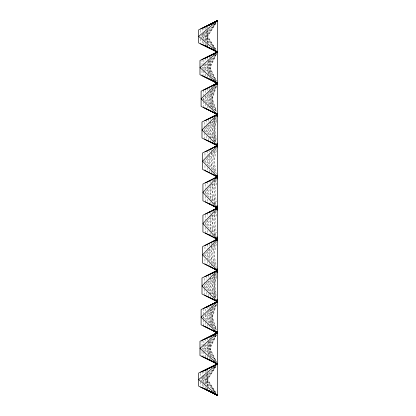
<?xml version="1.0" encoding="UTF-8"?>
<svg xmlns="http://www.w3.org/2000/svg" width="416" height="416" viewBox="0 0 416 416"><rect width="100%" height="100%" fill="white"/><g stroke="black" fill="none" stroke-linecap="round" stroke-linejoin="round"><path stroke-width="0.31" stroke-dasharray="2.08 1.56" d="M216.362 120.64L214.864 130L216.362 139.36M216.362 183.04L214.864 192.4L216.362 201.76M216.362 214.24L214.864 223.6L216.362 232.96M216.362 276.64L214.864 286L216.362 295.36M216.278 119.392L213.985 130L216.278 140.608M216.278 150.592L213.985 161.2L216.278 171.808M216.278 244.192L213.985 254.8L216.278 265.408M216.278 275.392L213.985 286L216.278 296.608M216.237 86.798L212.493 98.8L216.237 110.802M216.237 117.998L212.493 130L216.237 142.002M216.237 180.398L212.493 192.4L216.237 204.402M216.237 211.598L212.493 223.6L216.237 235.602M216.237 273.998L212.493 286L216.237 298.002M216.237 305.198L212.493 317.2L216.237 329.202M216.299 86.2L211.838 98.8L216.299 111.4M216.299 148.6L211.838 161.2L216.299 173.8M216.299 242.2L211.838 254.8L216.299 267.4M216.299 304.6L211.838 317.2L216.299 329.8M216.367 85.509L210.652 98.8L216.367 112.091M216.367 116.709L210.652 130L216.117 142.709M216.367 272.709L210.652 286L216.117 298.709M216.367 303.909L210.652 317.2L216.367 330.491M216.284 54.309L210.111 67.6L216.284 80.891M216.018 179.691L210.111 192.4L216.018 205.109M216.018 210.891L210.111 223.6L216.018 236.309M216.284 335.109L210.111 348.4L216.284 361.691M216.211 54.309L209.591 67.6L216.211 80.891M216.211 147.909L209.591 161.2L215.92 173.909M216.211 241.509L209.591 254.8L215.92 267.509M216.211 335.109L209.591 348.4L216.211 361.691M215.587 86.544L209.097 98.8L216.18 112.169M215.587 304.944L209.097 317.2L216.18 330.569M216.112 54.231L208.619 67.6L216.112 80.969M215.488 117.744L208.619 130L215.488 142.256M215.488 273.744L208.619 286L215.488 298.256M216.112 335.031L208.619 348.4L216.112 361.769M216.029 22.953L207.719 36.4L216.029 49.847M215.03 180.565L207.719 192.4L215.03 204.235M215.03 211.765L207.719 223.6L215.03 235.435M216.029 366.153L207.719 379.6L216.029 393.047M215.623 23.488L207.293 36.4L215.623 49.312M215.623 54.688L207.293 67.6L215.623 80.512M214.583 87.506L207.293 98.8L214.583 110.094M214.583 149.906L207.293 161.2L214.583 172.494M214.583 243.506L207.293 254.8L214.583 266.094M214.583 305.906L207.293 317.2L214.583 328.494M215.623 335.488L207.293 348.4L215.623 361.312M215.623 366.688L207.293 379.6L215.623 392.512M215.545 23.4L206.471 36.4L215.545 49.4M214.458 118.56L206.471 130L214.458 141.44M214.458 274.56L206.471 286L214.458 297.44M215.545 366.6L206.471 379.6L215.545 392.6M215.025 55.12L205.696 67.6L215.025 80.08M215.025 335.92L205.696 348.4L215.025 360.88M215.03 23.821L205.322 36.4L215.03 48.979M213.476 88.234L205.322 98.8L213.476 109.366M211.926 183.846L205.322 192.4L210.371 198.942M211.926 215.046L205.322 223.6L210.371 230.142M213.476 306.634L205.322 317.2L213.476 327.766M215.03 367.021L205.322 379.6L215.03 392.179M209.357 155.662L204.958 161.2L209.357 166.738M210.959 153.65L212.16 152.142M209.357 249.262L204.958 254.8L209.357 260.338M210.959 247.25L212.16 245.742M210.808 122.2L204.256 130L210.808 137.8M210.808 278.2L204.256 286L210.808 293.8M214.417 24.211L203.913 36.4L214.417 48.589M211.895 58.339L203.913 67.6L211.895 76.861M211.895 339.139L203.913 348.4L211.895 357.661M214.417 367.411L203.913 379.6L214.417 391.789M203.247 107.349L203.247 98.8L208.806 92.654M203.247 325.749L203.247 317.2L208.806 311.054M209.83 28.6L202.301 36.4L209.83 44.2M209.83 371.8L202.301 379.6L209.83 387.4M205.156 64.386L201.994 67.6L205.156 70.814M207.87 61.636L208.77 60.715M205.156 345.186L201.994 348.4L205.156 351.614M207.87 342.436L208.77 341.515M202.868 34.232L200.528 36.4L202.868 38.568M203.336 33.8L205.67 31.632M202.868 377.432L200.528 379.6L202.868 381.768M203.336 377L205.67 374.832M203.336 39L205.67 41.168M203.336 382.2L205.67 384.368M207.87 73.564L208.77 74.485M207.87 354.364L208.77 355.285M203.247 98.8L208.806 104.946M203.247 317.2L208.806 323.346M210.761 199.446L211.926 200.954M210.761 230.646L211.926 232.154M214.864 117.723L214.864 143.572M214.864 180.123L214.864 205.972M214.864 211.323L214.864 237.172M214.864 273.723L214.864 299.572M213.985 119.319L213.985 140.681M213.985 150.519L213.985 171.881M213.985 244.119L213.985 265.481M213.985 275.319L213.985 296.681M212.493 88.764L212.493 108.836M212.493 121.217L212.493 138.783M212.493 179.852L212.493 181.106M212.493 183.617L212.493 201.183M212.493 203.694L212.493 204.948M212.493 211.052L212.493 212.306M212.493 214.817L212.493 232.383M212.493 234.894L212.493 236.148M212.493 277.217L212.493 294.783M212.493 307.164L212.493 327.236M211.838 86.538L211.838 108.482M211.838 148.938L211.838 173.462M211.838 242.538L211.838 267.062M211.838 304.938L211.838 326.882M210.652 90.761L210.652 106.839M210.652 118.248L210.652 119.486M210.652 121.961L210.652 138.039M210.652 140.514L210.652 141.752M210.652 274.248L210.652 275.486M210.652 277.961L210.652 294.039M210.652 296.514L210.652 297.752M210.652 309.161L210.652 325.239M210.111 56.087L210.111 79.113M210.111 180.887L210.111 182.806M210.111 185.364L210.111 199.436M210.111 201.994L210.111 203.913M210.111 212.087L210.111 214.006M210.111 216.564L210.111 230.636M210.111 233.194L210.111 235.113M210.111 336.887L210.111 359.913M209.591 56.311L209.591 57.564M209.591 60.07L209.591 75.13M209.591 77.636L209.591 78.889M209.591 149.911L209.591 152.417M209.591 154.929L209.591 167.471M209.591 169.983L209.591 172.489M209.591 243.511L209.591 246.017M209.591 248.529L209.591 261.071M209.591 263.583L209.591 266.089M209.591 337.111L209.591 338.364M209.591 340.87L209.591 355.93M209.591 358.436L209.591 359.689M209.097 87.724L209.097 109.876M209.097 306.124L209.097 328.276M208.619 60.564L208.619 74.636M208.619 119.132L208.619 121.685M208.619 124.883L208.619 135.117M208.619 138.315L208.619 140.868M208.619 275.132L208.619 277.685M208.619 280.883L208.619 291.117M208.619 294.315L208.619 296.868M208.619 341.364L208.619 355.436M207.719 30.233L207.719 42.567M207.719 45.032L207.719 46.878M207.719 181.922L207.719 185.619M207.719 188.703L207.719 196.097M207.719 199.181L207.719 202.878M207.719 213.122L207.719 216.819M207.719 219.903L207.719 227.297M207.719 230.381L207.719 234.078M207.719 373.433L207.719 385.767M207.719 388.232L207.719 390.078M207.293 26.104L207.293 46.696M207.293 57.304L207.293 59.878M207.293 62.452L207.293 72.748M207.293 75.322L207.293 77.896M207.293 88.504L207.293 91.723M207.293 94.942L207.293 102.658M207.293 105.877L207.293 109.096M207.293 150.904L207.293 154.768M207.293 157.342L207.293 165.058M207.293 167.632L207.293 171.496M207.293 244.504L207.293 248.368M207.293 250.942L207.293 258.658M207.293 261.232L207.293 265.096M207.293 306.904L207.293 310.123M207.293 313.342L207.293 321.058M207.293 324.277L207.293 327.496M207.293 338.104L207.293 340.678M207.293 343.252L207.293 353.548M207.293 356.122L207.293 358.696M207.293 369.304L207.293 389.896M206.471 26.458L206.471 28.324M206.471 30.81L206.471 41.99M206.471 44.476L206.471 46.342M206.471 120.058L206.471 123.786M206.471 126.272L206.471 133.728M206.471 136.214L206.471 139.942M206.471 276.058L206.471 279.786M206.471 282.272L206.471 289.728M206.471 292.214L206.471 295.942M206.471 369.658L206.471 371.524M206.471 374.01L206.471 385.19M206.471 387.676L206.471 389.542M205.696 57.996L205.696 61.199M205.696 63.757L205.696 71.443M205.696 74.001L205.696 77.204M205.696 338.796L205.696 341.999M205.696 344.557L205.696 352.243M205.696 354.801L205.696 358.004M205.322 28.215L205.322 29.474M205.322 31.99L205.322 40.81M205.322 43.326L205.322 45.843M205.322 90.615L205.322 93.761M205.322 96.283L205.322 101.317M205.322 103.839L205.322 108.243M205.322 184.215L205.322 188.625M205.322 191.142L205.322 193.658M205.322 196.175L205.322 201.843M205.322 215.415L205.322 219.825M205.322 222.342L205.322 224.858M205.322 227.375L205.322 233.043M205.322 309.015L205.322 312.161M205.322 314.683L205.322 319.717M205.322 322.239L205.322 326.643M205.322 371.415L205.322 372.674M205.322 375.19L205.322 384.01M205.322 386.526L205.322 389.043M204.958 153.15L204.958 156.868M204.958 159.962L204.958 162.438M204.958 165.532L204.958 170.487M204.958 246.75L204.958 250.468M204.958 253.562L204.958 256.038M204.958 259.132L204.958 264.087M204.256 122.304L204.256 138.98M204.256 278.304L204.256 294.98M203.913 27.565L203.913 30.722M203.913 33.244L203.913 39.556M203.913 42.078L203.913 45.235M203.913 60.029L203.913 76.435M203.913 340.829L203.913 357.235M203.913 370.765L203.913 373.922M203.913 376.444L203.913 382.756M203.913 385.278L203.913 388.435M203.247 90.251L203.247 95.748M203.247 308.651L203.247 314.148M202.301 28.267L202.301 32.022M202.301 34.523L202.301 38.277M202.301 40.778L202.301 44.533M202.301 371.467L202.301 375.222M202.301 377.723L202.301 381.477M202.301 383.978L202.301 387.733M201.994 59.597L201.994 64.522M201.994 70.678L201.994 75.603M201.994 340.397L201.994 345.322M201.994 351.478L201.994 356.403M200.528 30.259L200.528 33.946M200.528 38.854L200.528 42.541M200.528 373.459L200.528 377.146M200.528 382.054L200.528 385.741"/><path stroke-width="0.62" d="M216.96 116.896L217.36 114.4L216.986 113.199M216.96 179.296L217.36 176.8L216.954 174.928M216.96 210.496L217.36 208L216.96 205.504M216.96 272.896L217.36 270.4L216.954 268.528M216.954 116.272L217.36 114.4L216.934 113.199M216.954 147.472L217.36 145.6L216.96 143.104M216.954 241.072L217.36 239.2L216.96 236.704M216.954 272.272L217.36 270.4L216.934 269.199M216.986 84.401L217.36 83.2L216.824 82.046M216.986 115.601L217.36 114.4L216.861 113.246M216.986 178.001L217.36 176.8L216.934 175.599M216.986 209.201L217.36 208L216.986 206.799M216.986 271.601L217.36 270.4L202.608 254.8L217.36 239.2L216.986 237.999M216.986 302.801L217.36 301.6L216.96 299.104M216.934 84.401L217.36 83.2L199.971 67.6L217.36 52L198.64 36.4L217.36 20.8L217.36 395.2L198.64 386.152L198.64 373.048L217.36 364L216.824 362.846M216.934 146.801L217.36 145.6L216.954 143.728M216.934 240.401L217.36 239.2L216.824 238.046M216.934 302.801L217.36 301.6L216.954 299.728M216.861 84.354L217.36 83.2L214.016 81.312M216.861 115.554L217.36 114.4L201.1 98.8L217.36 83.2L214.032 81.354M216.861 271.554L217.36 270.4L216.398 269.714M216.861 302.754L217.36 301.6L216.986 300.399M216.824 53.154L217.36 52L212.254 49.291M216.824 177.954L217.36 176.8L202.608 161.2L217.36 145.6L216.986 144.399M216.824 209.154L217.36 208L216.824 206.846M216.824 333.954L217.36 332.8L216.986 331.599M216.398 176.114L217.36 176.8L202.925 192.4L217.36 208L202.925 223.6L217.36 239.2L216.398 239.886M215.738 113.381L217.36 114.4L201.994 130L217.36 145.6L216.398 146.286M216.861 300.446L217.36 301.6L201.1 317.2L217.36 332.8L199.971 348.4L217.36 364L198.64 379.6L217.36 395.2L200.528 386.968M215.862 115.617L217.36 114.4L215.706 113.402M215.862 178.017L217.36 176.8L215.706 175.802M215.862 209.217L217.36 208L215.862 206.783M215.862 271.617L217.36 270.4L215.706 269.402M216.398 115.086L217.36 114.4L214.006 112.476M216.398 271.086L217.36 270.4L214.032 268.554M215.738 84.219L217.36 83.2L210.803 79.654M215.738 115.419L217.36 114.4L212.399 111.686M215.738 177.819L217.36 176.8L214.032 174.954M215.738 209.019L217.36 208L215.738 206.981M215.738 271.419L217.36 270.4L210.647 266.864M215.738 302.619L217.36 301.6L201.994 286L217.36 270.4L204.958 264.087M215.706 84.198L217.36 83.2L210.647 79.664M215.706 146.598L217.36 145.6L216.861 144.446M215.706 240.198L217.36 239.2L215.862 237.983M215.706 302.598L217.36 301.6L215.862 300.383M214.006 85.124L217.36 83.2L205.696 77.204M214.006 116.324L217.36 114.4L210.647 110.864M214.006 272.324L217.36 270.4L202.608 263.068L202.608 246.532L217.36 239.2L215.738 238.181M214.006 303.524L217.36 301.6L216.398 300.914M214.016 53.888L217.36 52L210.647 48.464M214.016 178.688L217.36 176.8L210.647 173.264M214.016 209.888L217.36 208L214.016 206.112M214.016 334.688L217.36 332.8L216.934 331.599M214.032 53.846L217.36 52L208.192 47.237M214.032 147.446L217.36 145.6L215.862 144.383M214.032 241.046L217.36 239.2L214.016 237.312M214.032 334.646L217.36 332.8L216.861 331.646M212.399 85.914L217.36 83.2L203.913 76.435M212.399 304.314L217.36 301.6L215.738 300.581M210.803 55.546L217.36 52L205.322 45.843M210.803 117.946L217.36 114.4L205.322 108.243M210.803 273.946L217.36 270.4L201.994 277.997L201.994 294.003L217.36 301.6L210.647 305.136M210.803 336.346L217.36 332.8L215.738 331.781M208.286 25.62L211.12 24.112M212.254 23.509L217.36 20.8L198.64 29.848L198.64 42.952L217.36 52L210.647 55.536M208.286 181.62L211.12 180.112M212.254 179.509L217.36 176.8L204.958 170.487M208.286 212.82L211.12 211.312M212.254 210.709L217.36 208L212.254 205.291M208.286 368.82L211.12 367.312M212.254 366.709L217.36 364L214.016 362.112M210.647 24.336L217.36 20.8L200.528 29.032M210.647 86.736L217.36 83.2L201.994 75.603M210.647 149.136L217.36 145.6L216.398 144.914M210.647 242.736L217.36 239.2L212.254 236.491M210.647 336.336L217.36 332.8L215.706 331.802M210.647 367.536L217.36 364L214.032 362.154M208.192 25.563L217.36 20.8L202.878 27.976M208.192 119.163L217.36 114.4L203.247 107.349M208.192 275.163L217.36 270.4L204.823 276.728M208.192 368.763L217.36 364L210.803 360.454M205.696 57.996L217.36 52L204.474 45.516M205.696 338.796L217.36 332.8L214.006 330.876M205.322 26.957L217.36 20.8L204.474 27.284M205.322 89.357L217.36 83.2L199.971 74.729L199.971 60.471L217.36 52L205.197 45.968M205.322 182.957L217.36 176.8L202.608 169.468L202.608 152.932L217.36 145.6L215.738 144.581M205.322 214.157L217.36 208L205.322 201.843M205.322 307.757L217.36 301.6L214.006 299.676M205.322 370.157L217.36 364L210.647 360.464M204.958 151.913L217.36 145.6L214.006 143.676M204.958 245.513L217.36 239.2L205.322 233.043M203.913 58.765L217.36 52L200.528 43.768M204.823 120.728L217.36 114.4L201.1 106.418L201.1 91.182L217.36 83.2L203.247 90.251M203.913 339.565L217.36 332.8L212.399 330.086M204.474 370.484L217.36 364L205.696 358.004M203.247 308.651L217.36 301.6L210.803 298.054M217.36 176.8L202.925 183.992L202.925 200.808L217.36 208L202.925 215.192L202.925 232.008L217.36 239.2M202.878 371.176L204.038 370.604M205.197 370.032L217.36 364L203.913 357.235M201.994 59.597L217.36 52M217.36 114.4L201.994 121.997L201.994 138.003L217.36 145.6L210.803 142.054M201.994 340.397L217.36 332.8L210.647 329.264M208.192 296.837L217.36 301.6L201.1 309.582L201.1 324.818L217.36 332.8L199.971 341.271L199.971 355.529L217.36 364L200.528 372.232M202.878 44.824L204.038 45.396M201.994 356.403L217.36 364M202.878 388.024L204.038 388.596M205.197 389.168L217.36 395.2L212.254 392.491M203.247 325.749L217.36 332.8L205.322 326.643M204.474 388.716L217.36 395.2L210.647 391.664M204.823 139.272L217.36 145.6L208.192 140.837M204.823 295.272L217.36 301.6M205.322 389.043L217.36 395.2L208.192 390.437M208.286 47.18L211.12 48.688M208.286 203.18L211.12 204.688M208.286 234.38L211.12 235.888M208.286 390.38L211.12 391.888"/></g></svg>
